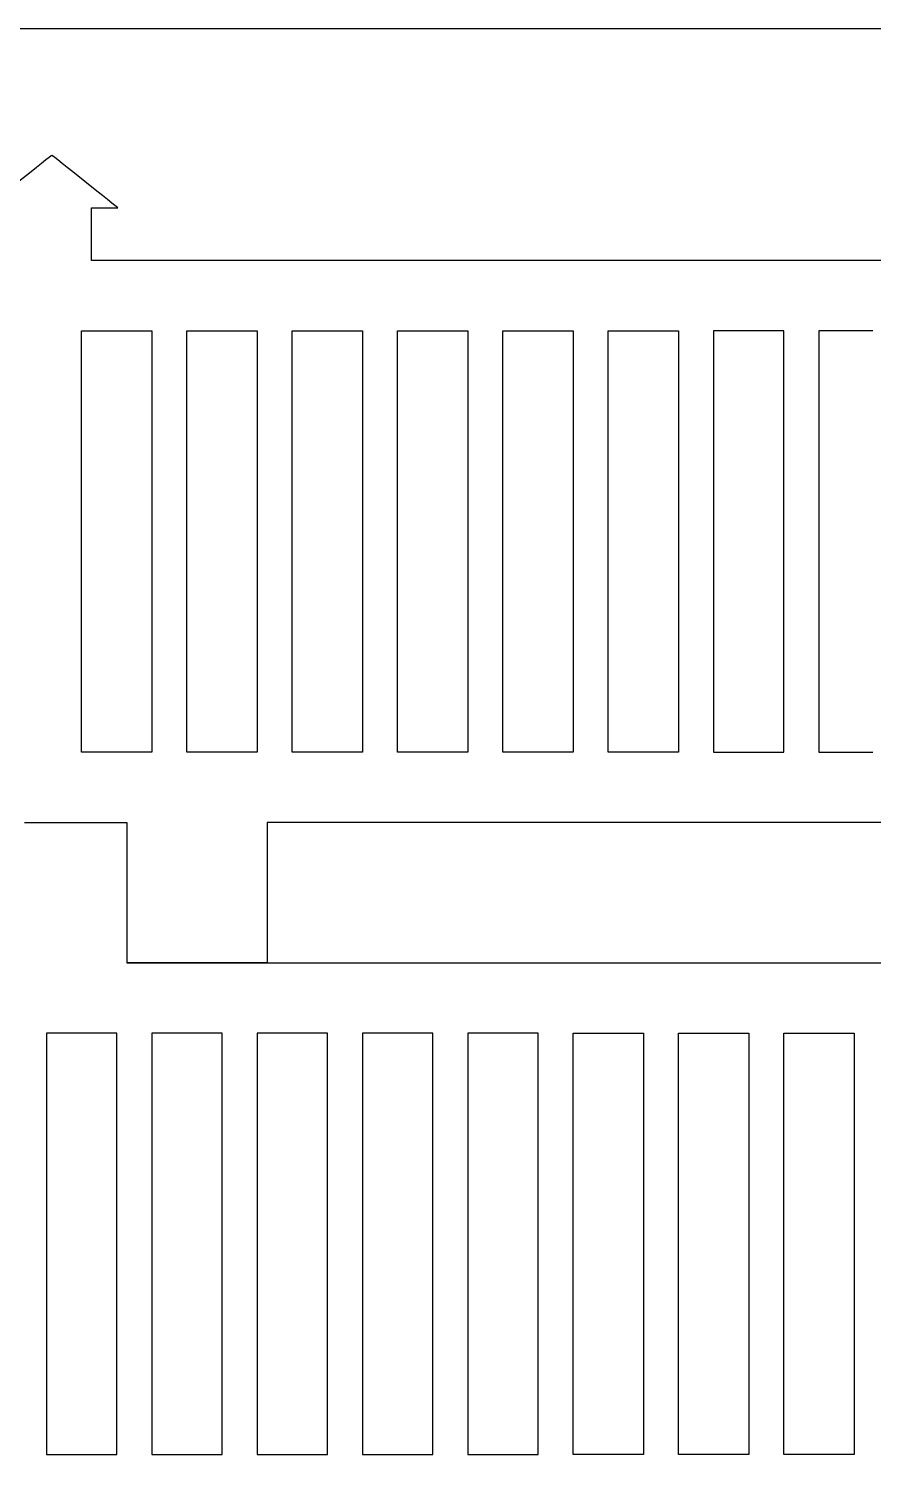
# Model space of a CAD drawing. Header units: millimetres. Extents: x 132 to 771, y 404 to 944.
# Drawn here: x 595.82 to 619.83, y 796.39 to 837.54 of the extents above; entities that cross this region are included whole.
import ezdxf

# ---------------------------------------------------------------- set-up
doc = ezdxf.new("R2010")
doc.units = ezdxf.units.MM
doc.header["$MEASUREMENT"] = 0
doc.layers.get('0').update_dxf_attribs({"linetype": 'CONTINUOUS', "true_color": 0xffffff})

msp = doc.modelspace()

# ---------------------------------------------------------------- linework, layer by layer
at = {"color": 6, "linetype": 'Continuous'}
msp.add_lwpolyline([(469.246, 687.545), (769.246, 687.545), (769.246, 837.545), (469.246, 837.545)], close=True, dxfattribs=at)
at = {"color": 7, "linetype": 'Continuous', "true_color": 0xffffff}
for points in [[(620.861, 830.95), (617.986, 830.95), (615.203, 830.95), (612.541, 830.95), (611.261, 830.95), (610.021, 830.95), (608.821, 830.95), (607.666, 830.95), (606.556, 830.95), (605.498, 830.95), (604.491, 830.95), (603.543, 830.95), (602.653, 830.95), (601.823, 830.95), (601.061, 830.95), (600.366, 830.95), (599.741, 830.95), (599.188, 830.95), (598.713, 830.95), (598.318, 830.95), (598.008, 830.95), (597.781, 830.95), (597.643, 830.95), (597.596, 830.95), (597.596, 830.967), (597.596, 831.015), (597.596, 831.087), (597.596, 831.185), (597.596, 831.297), (597.596, 831.425), (597.596, 831.7), (597.596, 831.975), (597.596, 832.102), (597.596, 832.215), (597.596, 832.312), (597.596, 832.385), (597.596, 832.432), (597.596, 832.45), (597.603, 832.45), (597.628, 832.45), (597.713, 832.45), (597.833, 832.45), (597.971, 832.45), (598.108, 832.45), (598.228, 832.45), (598.313, 832.45), (598.338, 832.45), (598.346, 832.45), (598.326, 832.467), (598.266, 832.515), (598.173, 832.587), (598.053, 832.685), (597.911, 832.797), (597.753, 832.925), (597.408, 833.2), (597.063, 833.475), (596.906, 833.602), (596.763, 833.715), (596.643, 833.812), (596.551, 833.885), (596.491, 833.932), (596.471, 833.95), (596.451, 833.932), (596.391, 833.885), (596.298, 833.812), (596.178, 833.715), (596.036, 833.602), (595.878, 833.475), (595.533, 833.2)], [(597.316, 828.95), (597.338, 828.95), (597.401, 828.95), (597.501, 828.95), (597.628, 828.95), (597.781, 828.95), (597.948, 828.95), (598.316, 828.95), (598.683, 828.95), (598.851, 828.95), (599.003, 828.95), (599.131, 828.95), (599.231, 828.95), (599.293, 828.95), (599.316, 828.95), (599.316, 828.942), (599.316, 828.915), (599.316, 828.872), (599.316, 828.815), (599.316, 828.742), (599.316, 828.652), (599.316, 828.435), (599.316, 828.162), (599.316, 827.842), (599.316, 827.477), (599.316, 827.075), (599.316, 826.637), (599.316, 826.167), (599.316, 825.67), (599.316, 825.152), (599.316, 824.617), (599.316, 824.07), (599.316, 822.95), (599.316, 821.83), (599.316, 821.282), (599.316, 820.747), (599.316, 820.23), (599.316, 819.732), (599.316, 819.262), (599.316, 818.825), (599.316, 818.422), (599.316, 818.057), (599.316, 817.737), (599.316, 817.465), (599.316, 817.247), (599.316, 817.157), (599.316, 817.085), (599.316, 817.027), (599.316, 816.985), (599.316, 816.957), (599.316, 816.95), (599.293, 816.95), (599.231, 816.95), (599.131, 816.95), (599.003, 816.95), (598.851, 816.95), (598.683, 816.95), (598.316, 816.95), (597.948, 816.95), (597.781, 816.95), (597.628, 816.95), (597.501, 816.95), (597.401, 816.95), (597.338, 816.95), (597.316, 816.95), (597.316, 816.957), (597.316, 816.985), (597.316, 817.027), (597.316, 817.085), (597.316, 817.157), (597.316, 817.247), (597.316, 817.465), (597.316, 817.737), (597.316, 818.057), (597.316, 818.422), (597.316, 818.825), (597.316, 819.262), (597.316, 819.732), (597.316, 820.23), (597.316, 820.747), (597.316, 821.282), (597.316, 821.83), (597.316, 822.95), (597.316, 824.07), (597.316, 824.617), (597.316, 825.152), (597.316, 825.67), (597.316, 826.167), (597.316, 826.635), (597.316, 827.075), (597.316, 827.477), (597.316, 827.842), (597.316, 828.162), (597.316, 828.435), (597.316, 828.652), (597.316, 828.742), (597.316, 828.815), (597.316, 828.872), (597.316, 828.915), (597.316, 828.94), (597.316, 828.95)], [(600.316, 828.95), (600.338, 828.95), (600.401, 828.95), (600.501, 828.95), (600.628, 828.95), (600.781, 828.95), (600.948, 828.95), (601.316, 828.95), (601.683, 828.95), (601.851, 828.95), (602.003, 828.95), (602.131, 828.95), (602.231, 828.95), (602.293, 828.95), (602.316, 828.95), (602.316, 828.942), (602.316, 828.915), (602.316, 828.872), (602.316, 828.815), (602.316, 828.742), (602.316, 828.652), (602.316, 828.435), (602.316, 828.162), (602.316, 827.842), (602.316, 827.477), (602.316, 827.075), (602.316, 826.637), (602.316, 826.167), (602.316, 825.67), (602.316, 825.152), (602.316, 824.617), (602.316, 824.07), (602.316, 822.95), (602.316, 821.83), (602.316, 821.282), (602.316, 820.747), (602.316, 820.23), (602.316, 819.732), (602.316, 819.262), (602.316, 818.825), (602.316, 818.422), (602.316, 818.057), (602.316, 817.737), (602.316, 817.465), (602.316, 817.247), (602.316, 817.157), (602.316, 817.085), (602.316, 817.027), (602.316, 816.985), (602.316, 816.957), (602.316, 816.95), (602.293, 816.95), (602.231, 816.95), (602.131, 816.95), (602.003, 816.95), (601.851, 816.95), (601.683, 816.95), (601.316, 816.95), (600.948, 816.95), (600.781, 816.95), (600.628, 816.95), (600.501, 816.95), (600.401, 816.95), (600.338, 816.95), (600.316, 816.95), (600.316, 816.957), (600.316, 816.985), (600.316, 817.027), (600.316, 817.085), (600.316, 817.157), (600.316, 817.247), (600.316, 817.465), (600.316, 817.737), (600.316, 818.057), (600.316, 818.422), (600.316, 818.825), (600.316, 819.262), (600.316, 819.732), (600.316, 820.23), (600.316, 820.747), (600.316, 821.282), (600.316, 821.83), (600.316, 822.95), (600.316, 824.07), (600.316, 824.617), (600.316, 825.152), (600.316, 825.67), (600.316, 826.167), (600.316, 826.635), (600.316, 827.075), (600.316, 827.477), (600.316, 827.842), (600.316, 828.162), (600.316, 828.435), (600.316, 828.652), (600.316, 828.742), (600.316, 828.815), (600.316, 828.872), (600.316, 828.915), (600.316, 828.94), (600.316, 828.95)], [(603.316, 828.95), (603.338, 828.95), (603.401, 828.95), (603.501, 828.95), (603.628, 828.95), (603.781, 828.95), (603.948, 828.95), (604.316, 828.95), (604.683, 828.95), (604.851, 828.95), (605.003, 828.95), (605.131, 828.95), (605.231, 828.95), (605.293, 828.95), (605.316, 828.95), (605.316, 828.942), (605.316, 828.915), (605.316, 828.872), (605.316, 828.815), (605.316, 828.742), (605.316, 828.652), (605.316, 828.435), (605.316, 828.162), (605.316, 827.842), (605.316, 827.477), (605.316, 827.075), (605.316, 826.637), (605.316, 826.167), (605.316, 825.67), (605.316, 825.152), (605.316, 824.617), (605.316, 824.07), (605.316, 822.95), (605.316, 821.83), (605.316, 821.282), (605.316, 820.747), (605.316, 820.23), (605.316, 819.732), (605.316, 819.262), (605.316, 818.825), (605.316, 818.422), (605.316, 818.057), (605.316, 817.737), (605.316, 817.465), (605.316, 817.247), (605.316, 817.157), (605.316, 817.085), (605.316, 817.027), (605.316, 816.985), (605.316, 816.957), (605.316, 816.95), (605.293, 816.95), (605.231, 816.95), (605.131, 816.95), (605.003, 816.95), (604.851, 816.95), (604.683, 816.95), (604.316, 816.95), (603.948, 816.95), (603.781, 816.95), (603.628, 816.95), (603.501, 816.95), (603.401, 816.95), (603.338, 816.95), (603.316, 816.95), (603.316, 816.957), (603.316, 816.985), (603.316, 817.027), (603.316, 817.085), (603.316, 817.157), (603.316, 817.247), (603.316, 817.465), (603.316, 817.737), (603.316, 818.057), (603.316, 818.422), (603.316, 818.825), (603.316, 819.262), (603.316, 819.732), (603.316, 820.23), (603.316, 820.747), (603.316, 821.282), (603.316, 821.83), (603.316, 822.95), (603.316, 824.07), (603.316, 824.617), (603.316, 825.152), (603.316, 825.67), (603.316, 826.167), (603.316, 826.635), (603.316, 827.075), (603.316, 827.477), (603.316, 827.842), (603.316, 828.162), (603.316, 828.435), (603.316, 828.652), (603.316, 828.742), (603.316, 828.815), (603.316, 828.872), (603.316, 828.915), (603.316, 828.94), (603.316, 828.95)], [(606.316, 828.95), (606.338, 828.95), (606.401, 828.95), (606.501, 828.95), (606.628, 828.95), (606.781, 828.95), (606.948, 828.95), (607.316, 828.95), (607.683, 828.95), (607.851, 828.95), (608.003, 828.95), (608.131, 828.95), (608.231, 828.95), (608.293, 828.95), (608.316, 828.95), (608.316, 828.942), (608.316, 828.915), (608.316, 828.872), (608.316, 828.815), (608.316, 828.742), (608.316, 828.652), (608.316, 828.435), (608.316, 828.162), (608.316, 827.842), (608.316, 827.477), (608.316, 827.075), (608.316, 826.637), (608.316, 826.167), (608.316, 825.67), (608.316, 825.152), (608.316, 824.617), (608.316, 824.07), (608.316, 822.95), (608.316, 821.83), (608.316, 821.282), (608.316, 820.747), (608.316, 820.23), (608.316, 819.732), (608.316, 819.262), (608.316, 818.825), (608.316, 818.422), (608.316, 818.057), (608.316, 817.737), (608.316, 817.465), (608.316, 817.247), (608.316, 817.157), (608.316, 817.085), (608.316, 817.027), (608.316, 816.985), (608.316, 816.957), (608.316, 816.95), (608.293, 816.95), (608.231, 816.95), (608.131, 816.95), (608.003, 816.95), (607.851, 816.95), (607.683, 816.95), (607.316, 816.95), (606.948, 816.95), (606.781, 816.95), (606.628, 816.95), (606.501, 816.95), (606.401, 816.95), (606.338, 816.95), (606.316, 816.95), (606.316, 816.957), (606.316, 816.985), (606.316, 817.027), (606.316, 817.085), (606.316, 817.157), (606.316, 817.247), (606.316, 817.465), (606.316, 817.737), (606.316, 818.057), (606.316, 818.422), (606.316, 818.825), (606.316, 819.262), (606.316, 819.732), (606.316, 820.23), (606.316, 820.747), (606.316, 821.282), (606.316, 821.83), (606.316, 822.95), (606.316, 824.07), (606.316, 824.617), (606.316, 825.152), (606.316, 825.67), (606.316, 826.167), (606.316, 826.635), (606.316, 827.075), (606.316, 827.477), (606.316, 827.842), (606.316, 828.162), (606.316, 828.435), (606.316, 828.652), (606.316, 828.742), (606.316, 828.815), (606.316, 828.872), (606.316, 828.915), (606.316, 828.94), (606.316, 828.95)], [(609.316, 828.95), (609.338, 828.95), (609.401, 828.95), (609.501, 828.95), (609.628, 828.95), (609.781, 828.95), (609.948, 828.95), (610.316, 828.95), (610.683, 828.95), (610.851, 828.95), (611.003, 828.95), (611.131, 828.95), (611.231, 828.95), (611.293, 828.95), (611.316, 828.95), (611.316, 828.942), (611.316, 828.915), (611.316, 828.872), (611.316, 828.815), (611.316, 828.742), (611.316, 828.652), (611.316, 828.435), (611.316, 828.162), (611.316, 827.842), (611.316, 827.477), (611.316, 827.075), (611.316, 826.637), (611.316, 826.167), (611.316, 825.67), (611.316, 825.152), (611.316, 824.617), (611.316, 824.07), (611.316, 822.95), (611.316, 821.83), (611.316, 821.282), (611.316, 820.747), (611.316, 820.23), (611.316, 819.732), (611.316, 819.262), (611.316, 818.825), (611.316, 818.422), (611.316, 818.057), (611.316, 817.737), (611.316, 817.465), (611.316, 817.247), (611.316, 817.157), (611.316, 817.085), (611.316, 817.027), (611.316, 816.985), (611.316, 816.957), (611.316, 816.95), (611.293, 816.95), (611.231, 816.95), (611.131, 816.95), (611.003, 816.95), (610.851, 816.95), (610.683, 816.95), (610.316, 816.95), (609.948, 816.95), (609.781, 816.95), (609.628, 816.95), (609.501, 816.95), (609.401, 816.95), (609.338, 816.95), (609.316, 816.95), (609.316, 816.957), (609.316, 816.985), (609.316, 817.027), (609.316, 817.085), (609.316, 817.157), (609.316, 817.247), (609.316, 817.465), (609.316, 817.737), (609.316, 818.057), (609.316, 818.422), (609.316, 818.825), (609.316, 819.262), (609.316, 819.732), (609.316, 820.23), (609.316, 820.747), (609.316, 821.282), (609.316, 821.83), (609.316, 822.95), (609.316, 824.07), (609.316, 824.617), (609.316, 825.152), (609.316, 825.67), (609.316, 826.167), (609.316, 826.635), (609.316, 827.075), (609.316, 827.477), (609.316, 827.842), (609.316, 828.162), (609.316, 828.435), (609.316, 828.652), (609.316, 828.742), (609.316, 828.815), (609.316, 828.872), (609.316, 828.915), (609.316, 828.94), (609.316, 828.95)], [(612.316, 828.95), (612.338, 828.95), (612.401, 828.95), (612.501, 828.95), (612.628, 828.95), (612.781, 828.95), (612.948, 828.95), (613.316, 828.95), (613.683, 828.95), (613.851, 828.95), (614.003, 828.95), (614.131, 828.95), (614.231, 828.95), (614.293, 828.95), (614.316, 828.95), (614.316, 828.942), (614.316, 828.915), (614.316, 828.872), (614.316, 828.815), (614.316, 828.742), (614.316, 828.652), (614.316, 828.435), (614.316, 828.162), (614.316, 827.842), (614.316, 827.477), (614.316, 827.075), (614.316, 826.637), (614.316, 826.167), (614.316, 825.67), (614.316, 825.152), (614.316, 824.617), (614.316, 824.07), (614.316, 822.95), (614.316, 821.83), (614.316, 821.282), (614.316, 820.747), (614.316, 820.23), (614.316, 819.732), (614.316, 819.262), (614.316, 818.825), (614.316, 818.422), (614.316, 818.057), (614.316, 817.737), (614.316, 817.465), (614.316, 817.247), (614.316, 817.157), (614.316, 817.085), (614.316, 817.027), (614.316, 816.985), (614.316, 816.957), (614.316, 816.95), (614.293, 816.95), (614.231, 816.95), (614.131, 816.95), (614.003, 816.95), (613.851, 816.95), (613.683, 816.95), (613.316, 816.95), (612.948, 816.95), (612.781, 816.95), (612.628, 816.95), (612.501, 816.95), (612.401, 816.95), (612.338, 816.95), (612.316, 816.95), (612.316, 816.957), (612.316, 816.985), (612.316, 817.027), (612.316, 817.085), (612.316, 817.157), (612.316, 817.247), (612.316, 817.465), (612.316, 817.737), (612.316, 818.057), (612.316, 818.422), (612.316, 818.825), (612.316, 819.262), (612.316, 819.732), (612.316, 820.23), (612.316, 820.747), (612.316, 821.282), (612.316, 821.83), (612.316, 822.95), (612.316, 824.07), (612.316, 824.617), (612.316, 825.152), (612.316, 825.67), (612.316, 826.167), (612.316, 826.635), (612.316, 827.075), (612.316, 827.477), (612.316, 827.842), (612.316, 828.162), (612.316, 828.435), (612.316, 828.652), (612.316, 828.742), (612.316, 828.815), (612.316, 828.872), (612.316, 828.915), (612.316, 828.94), (612.316, 828.95)], [(617.316, 828.95), (617.293, 828.95), (617.231, 828.95), (617.131, 828.95), (617.003, 828.95), (616.851, 828.95), (616.683, 828.95), (616.316, 828.95), (615.948, 828.95), (615.781, 828.95), (615.628, 828.95), (615.501, 828.95), (615.401, 828.95), (615.338, 828.95), (615.316, 828.95), (615.316, 828.942), (615.316, 828.915), (615.316, 828.872), (615.316, 828.815), (615.316, 828.742), (615.316, 828.652), (615.316, 828.435), (615.316, 828.162), (615.316, 827.842), (615.316, 827.477), (615.316, 827.075), (615.316, 826.637), (615.316, 826.167), (615.316, 825.67), (615.316, 825.152), (615.316, 824.617), (615.316, 824.07), (615.316, 822.95), (615.316, 821.83), (615.316, 821.282), (615.316, 820.747), (615.316, 820.23), (615.316, 819.732), (615.316, 819.262), (615.316, 818.825), (615.316, 818.422), (615.316, 818.057), (615.316, 817.737), (615.316, 817.465), (615.316, 817.247), (615.316, 817.157), (615.316, 817.085), (615.316, 817.027), (615.316, 816.985), (615.316, 816.957), (615.316, 816.95), (615.338, 816.95), (615.401, 816.95), (615.501, 816.95), (615.628, 816.95), (615.781, 816.95), (615.948, 816.95), (616.316, 816.95), (616.683, 816.95), (616.851, 816.95), (617.003, 816.95), (617.131, 816.95), (617.231, 816.95), (617.293, 816.95), (617.316, 816.95), (617.316, 816.957), (617.316, 816.985), (617.316, 817.027), (617.316, 817.085), (617.316, 817.157), (617.316, 817.247), (617.316, 817.465), (617.316, 817.737), (617.316, 818.057), (617.316, 818.422), (617.316, 818.825), (617.316, 819.262), (617.316, 819.732), (617.316, 820.23), (617.316, 820.747), (617.316, 821.282), (617.316, 821.83), (617.316, 822.95), (617.316, 824.07), (617.316, 824.617), (617.316, 825.152), (617.316, 825.67), (617.316, 826.167), (617.316, 826.635), (617.316, 827.075), (617.316, 827.477), (617.316, 827.842), (617.316, 828.162), (617.316, 828.435), (617.316, 828.652), (617.316, 828.742), (617.316, 828.815), (617.316, 828.872), (617.316, 828.915), (617.316, 828.94), (617.316, 828.95)], [(619.851, 828.95), (619.683, 828.95), (619.316, 828.95), (618.948, 828.95), (618.781, 828.95), (618.628, 828.95), (618.501, 828.95), (618.401, 828.95), (618.338, 828.95), (618.316, 828.95), (618.316, 828.942), (618.316, 828.915), (618.316, 828.872), (618.316, 828.815), (618.316, 828.742), (618.316, 828.652), (618.316, 828.435), (618.316, 828.162), (618.316, 827.842), (618.316, 827.477), (618.316, 827.075), (618.316, 826.637), (618.316, 826.167), (618.316, 825.67), (618.316, 825.152), (618.316, 824.617), (618.316, 824.07), (618.316, 822.95), (618.316, 821.83), (618.316, 821.282), (618.316, 820.747), (618.316, 820.23), (618.316, 819.732), (618.316, 819.262), (618.316, 818.825), (618.316, 818.422), (618.316, 818.057), (618.316, 817.737), (618.316, 817.465), (618.316, 817.247), (618.316, 817.157), (618.316, 817.085), (618.316, 817.027), (618.316, 816.985), (618.316, 816.957), (618.316, 816.95), (618.338, 816.95), (618.401, 816.95), (618.501, 816.95), (618.628, 816.95), (618.781, 816.95), (618.948, 816.95), (619.316, 816.95), (619.683, 816.95), (619.851, 816.95)], [(595.693, 814.95), (596.076, 814.95), (596.473, 814.95), (596.871, 814.95), (597.253, 814.95), (597.613, 814.95), (597.936, 814.95), (598.078, 814.95), (598.208, 814.95), (598.321, 814.95), (598.418, 814.95), (598.496, 814.95), (598.553, 814.95), (598.588, 814.95), (598.601, 814.95), (598.601, 814.937), (598.601, 814.905), (598.601, 814.85), (598.601, 814.777), (598.601, 814.687), (598.601, 814.58), (598.601, 814.325), (598.601, 814.022), (598.601, 813.685), (598.601, 813.322), (598.601, 812.95), (598.601, 812.577), (598.601, 812.215), (598.601, 811.877), (598.601, 811.575), (598.601, 811.32), (598.601, 811.212), (598.601, 811.122), (598.601, 811.05), (598.601, 810.995), (598.601, 810.962), (598.601, 810.95), (598.641, 810.95), (598.756, 810.95), (598.948, 810.95), (599.211, 810.95), (599.546, 810.95), (599.946, 810.95), (600.411, 810.95), (600.938, 810.95), (601.528, 810.95), (602.171, 810.95), (602.871, 810.95), (603.623, 810.95), (604.426, 810.95), (605.276, 810.95), (606.168, 810.95), (607.106, 810.95), (609.096, 810.95), (611.223, 810.95), (613.473, 810.95), (615.821, 810.95), (618.251, 810.95), (620.738, 810.95)], [(606.601, 814.95), (606.588, 814.95), (606.556, 814.95), (606.501, 814.95), (606.428, 814.95), (606.338, 814.95), (606.231, 814.95), (605.976, 814.95), (605.673, 814.95), (605.336, 814.95), (604.973, 814.95), (604.601, 814.95), (604.228, 814.95), (603.866, 814.95), (603.528, 814.95), (603.226, 814.95), (602.971, 814.95), (602.863, 814.95), (602.773, 814.95), (602.701, 814.95), (602.646, 814.95), (602.613, 814.95), (602.601, 814.95), (602.601, 814.937), (602.601, 814.905), (602.601, 814.85), (602.601, 814.777), (602.601, 814.687), (602.601, 814.58), (602.601, 814.325), (602.601, 814.022), (602.601, 813.685), (602.601, 813.322), (602.601, 812.95), (602.601, 812.577), (602.601, 812.215), (602.601, 811.877), (602.601, 811.575), (602.601, 811.32), (602.601, 811.212), (602.601, 811.122), (602.601, 811.05), (602.601, 810.995), (602.601, 810.962), (602.601, 810.95), (602.588, 810.95), (602.556, 810.95), (602.501, 810.95), (602.428, 810.95), (602.338, 810.95), (602.231, 810.95), (601.976, 810.95), (601.673, 810.95), (601.336, 810.95), (600.973, 810.95), (600.601, 810.95), (600.228, 810.95), (599.866, 810.95), (599.528, 810.95), (599.226, 810.95), (598.971, 810.95), (598.863, 810.95), (598.773, 810.95), (598.701, 810.95), (598.646, 810.95), (598.613, 810.95), (598.601, 810.95)], [(622.251, 814.95), (619.821, 814.95), (617.473, 814.95), (615.223, 814.95), (613.096, 814.95), (611.106, 814.95), (610.168, 814.95), (609.276, 814.95), (608.426, 814.95), (607.623, 814.95), (606.871, 814.95), (606.171, 814.95), (605.528, 814.95), (604.938, 814.95), (604.411, 814.95), (603.946, 814.95), (603.546, 814.95), (603.211, 814.95), (602.948, 814.95), (602.756, 814.95), (602.641, 814.95), (602.601, 814.95)], [(596.316, 796.95), (596.338, 796.95), (596.401, 796.95), (596.501, 796.95), (596.628, 796.95), (596.781, 796.95), (596.948, 796.95), (597.316, 796.95), (597.683, 796.95), (597.851, 796.95), (598.003, 796.95), (598.131, 796.95), (598.231, 796.95), (598.293, 796.95), (598.316, 796.95), (598.316, 796.957), (598.316, 796.985), (598.316, 797.027), (598.316, 797.085), (598.316, 797.157), (598.316, 797.247), (598.316, 797.465), (598.316, 797.737), (598.316, 798.057), (598.316, 798.422), (598.316, 798.825), (598.316, 799.262), (598.316, 799.732), (598.316, 800.23), (598.316, 800.747), (598.316, 801.282), (598.316, 801.83), (598.316, 802.95), (598.316, 804.07), (598.316, 804.617), (598.316, 805.152), (598.316, 805.67), (598.316, 806.167), (598.316, 806.635), (598.316, 807.075), (598.316, 807.477), (598.316, 807.842), (598.316, 808.162), (598.316, 808.435), (598.316, 808.652), (598.316, 808.742), (598.316, 808.815), (598.316, 808.872), (598.316, 808.915), (598.316, 808.94), (598.316, 808.95), (598.293, 808.95), (598.231, 808.95), (598.131, 808.95), (598.003, 808.95), (597.851, 808.95), (597.683, 808.95), (597.316, 808.95), (596.948, 808.95), (596.781, 808.95), (596.628, 808.95), (596.501, 808.95), (596.401, 808.95), (596.338, 808.95), (596.316, 808.95), (596.316, 808.942), (596.316, 808.915), (596.316, 808.872), (596.316, 808.815), (596.316, 808.742), (596.316, 808.652), (596.316, 808.435), (596.316, 808.162), (596.316, 807.842), (596.316, 807.477), (596.316, 807.075), (596.316, 806.637), (596.316, 806.167), (596.316, 805.67), (596.316, 805.152), (596.316, 804.617), (596.316, 804.07), (596.316, 802.95), (596.316, 801.83), (596.316, 801.282), (596.316, 800.747), (596.316, 800.23), (596.316, 799.732), (596.316, 799.262), (596.316, 798.825), (596.316, 798.422), (596.316, 798.057), (596.316, 797.737), (596.316, 797.465), (596.316, 797.247), (596.316, 797.157), (596.316, 797.085), (596.316, 797.027), (596.316, 796.985), (596.316, 796.957), (596.316, 796.95)], [(599.316, 796.95), (599.338, 796.95), (599.401, 796.95), (599.501, 796.95), (599.628, 796.95), (599.781, 796.95), (599.948, 796.95), (600.316, 796.95), (600.683, 796.95), (600.851, 796.95), (601.003, 796.95), (601.131, 796.95), (601.231, 796.95), (601.293, 796.95), (601.316, 796.95), (601.316, 796.957), (601.316, 796.985), (601.316, 797.027), (601.316, 797.085), (601.316, 797.157), (601.316, 797.247), (601.316, 797.465), (601.316, 797.737), (601.316, 798.057), (601.316, 798.422), (601.316, 798.825), (601.316, 799.262), (601.316, 799.732), (601.316, 800.23), (601.316, 800.747), (601.316, 801.282), (601.316, 801.83), (601.316, 802.95), (601.316, 804.07), (601.316, 804.617), (601.316, 805.152), (601.316, 805.67), (601.316, 806.167), (601.316, 806.635), (601.316, 807.075), (601.316, 807.477), (601.316, 807.842), (601.316, 808.162), (601.316, 808.435), (601.316, 808.652), (601.316, 808.742), (601.316, 808.815), (601.316, 808.872), (601.316, 808.915), (601.316, 808.94), (601.316, 808.95), (601.293, 808.95), (601.231, 808.95), (601.131, 808.95), (601.003, 808.95), (600.851, 808.95), (600.683, 808.95), (600.316, 808.95), (599.948, 808.95), (599.781, 808.95), (599.628, 808.95), (599.501, 808.95), (599.401, 808.95), (599.338, 808.95), (599.316, 808.95), (599.316, 808.942), (599.316, 808.915), (599.316, 808.872), (599.316, 808.815), (599.316, 808.742), (599.316, 808.652), (599.316, 808.435), (599.316, 808.162), (599.316, 807.842), (599.316, 807.477), (599.316, 807.075), (599.316, 806.637), (599.316, 806.167), (599.316, 805.67), (599.316, 805.152), (599.316, 804.617), (599.316, 804.07), (599.316, 802.95), (599.316, 801.83), (599.316, 801.282), (599.316, 800.747), (599.316, 800.23), (599.316, 799.732), (599.316, 799.262), (599.316, 798.825), (599.316, 798.422), (599.316, 798.057), (599.316, 797.737), (599.316, 797.465), (599.316, 797.247), (599.316, 797.157), (599.316, 797.085), (599.316, 797.027), (599.316, 796.985), (599.316, 796.957), (599.316, 796.95)], [(602.316, 796.95), (602.338, 796.95), (602.401, 796.95), (602.501, 796.95), (602.628, 796.95), (602.781, 796.95), (602.948, 796.95), (603.316, 796.95), (603.683, 796.95), (603.851, 796.95), (604.003, 796.95), (604.131, 796.95), (604.231, 796.95), (604.293, 796.95), (604.316, 796.95), (604.316, 796.957), (604.316, 796.985), (604.316, 797.027), (604.316, 797.085), (604.316, 797.157), (604.316, 797.247), (604.316, 797.465), (604.316, 797.737), (604.316, 798.057), (604.316, 798.422), (604.316, 798.825), (604.316, 799.262), (604.316, 799.732), (604.316, 800.23), (604.316, 800.747), (604.316, 801.282), (604.316, 801.83), (604.316, 802.95), (604.316, 804.07), (604.316, 804.617), (604.316, 805.152), (604.316, 805.67), (604.316, 806.167), (604.316, 806.635), (604.316, 807.075), (604.316, 807.477), (604.316, 807.842), (604.316, 808.162), (604.316, 808.435), (604.316, 808.652), (604.316, 808.742), (604.316, 808.815), (604.316, 808.872), (604.316, 808.915), (604.316, 808.94), (604.316, 808.95), (604.293, 808.95), (604.231, 808.95), (604.131, 808.95), (604.003, 808.95), (603.851, 808.95), (603.683, 808.95), (603.316, 808.95), (602.948, 808.95), (602.781, 808.95), (602.628, 808.95), (602.501, 808.95), (602.401, 808.95), (602.338, 808.95), (602.316, 808.95), (602.316, 808.942), (602.316, 808.915), (602.316, 808.872), (602.316, 808.815), (602.316, 808.742), (602.316, 808.652), (602.316, 808.435), (602.316, 808.162), (602.316, 807.842), (602.316, 807.477), (602.316, 807.075), (602.316, 806.637), (602.316, 806.167), (602.316, 805.67), (602.316, 805.152), (602.316, 804.617), (602.316, 804.07), (602.316, 802.95), (602.316, 801.83), (602.316, 801.282), (602.316, 800.747), (602.316, 800.23), (602.316, 799.732), (602.316, 799.262), (602.316, 798.825), (602.316, 798.422), (602.316, 798.057), (602.316, 797.737), (602.316, 797.465), (602.316, 797.247), (602.316, 797.157), (602.316, 797.085), (602.316, 797.027), (602.316, 796.985), (602.316, 796.957), (602.316, 796.95)], [(605.316, 796.95), (605.338, 796.95), (605.401, 796.95), (605.501, 796.95), (605.628, 796.95), (605.781, 796.95), (605.948, 796.95), (606.316, 796.95), (606.683, 796.95), (606.851, 796.95), (607.003, 796.95), (607.131, 796.95), (607.231, 796.95), (607.293, 796.95), (607.316, 796.95), (607.316, 796.957), (607.316, 796.985), (607.316, 797.027), (607.316, 797.085), (607.316, 797.157), (607.316, 797.247), (607.316, 797.465), (607.316, 797.737), (607.316, 798.057), (607.316, 798.422), (607.316, 798.825), (607.316, 799.262), (607.316, 799.732), (607.316, 800.23), (607.316, 800.747), (607.316, 801.282), (607.316, 801.83), (607.316, 802.95), (607.316, 804.07), (607.316, 804.617), (607.316, 805.152), (607.316, 805.67), (607.316, 806.167), (607.316, 806.635), (607.316, 807.075), (607.316, 807.477), (607.316, 807.842), (607.316, 808.162), (607.316, 808.435), (607.316, 808.652), (607.316, 808.742), (607.316, 808.815), (607.316, 808.872), (607.316, 808.915), (607.316, 808.94), (607.316, 808.95), (607.293, 808.95), (607.231, 808.95), (607.131, 808.95), (607.003, 808.95), (606.851, 808.95), (606.683, 808.95), (606.316, 808.95), (605.948, 808.95), (605.781, 808.95), (605.628, 808.95), (605.501, 808.95), (605.401, 808.95), (605.338, 808.95), (605.316, 808.95), (605.316, 808.942), (605.316, 808.915), (605.316, 808.872), (605.316, 808.815), (605.316, 808.742), (605.316, 808.652), (605.316, 808.435), (605.316, 808.162), (605.316, 807.842), (605.316, 807.477), (605.316, 807.075), (605.316, 806.637), (605.316, 806.167), (605.316, 805.67), (605.316, 805.152), (605.316, 804.617), (605.316, 804.07), (605.316, 802.95), (605.316, 801.83), (605.316, 801.282), (605.316, 800.747), (605.316, 800.23), (605.316, 799.732), (605.316, 799.262), (605.316, 798.825), (605.316, 798.422), (605.316, 798.057), (605.316, 797.737), (605.316, 797.465), (605.316, 797.247), (605.316, 797.157), (605.316, 797.085), (605.316, 797.027), (605.316, 796.985), (605.316, 796.957), (605.316, 796.95)], [(608.316, 796.95), (608.338, 796.95), (608.401, 796.95), (608.501, 796.95), (608.628, 796.95), (608.781, 796.95), (608.948, 796.95), (609.316, 796.95), (609.683, 796.95), (609.851, 796.95), (610.003, 796.95), (610.131, 796.95), (610.231, 796.95), (610.293, 796.95), (610.316, 796.95), (610.316, 796.957), (610.316, 796.985), (610.316, 797.027), (610.316, 797.085), (610.316, 797.157), (610.316, 797.247), (610.316, 797.465), (610.316, 797.737), (610.316, 798.057), (610.316, 798.422), (610.316, 798.825), (610.316, 799.262), (610.316, 799.732), (610.316, 800.23), (610.316, 800.747), (610.316, 801.282), (610.316, 801.83), (610.316, 802.95), (610.316, 804.07), (610.316, 804.617), (610.316, 805.152), (610.316, 805.67), (610.316, 806.167), (610.316, 806.635), (610.316, 807.075), (610.316, 807.477), (610.316, 807.842), (610.316, 808.162), (610.316, 808.435), (610.316, 808.652), (610.316, 808.742), (610.316, 808.815), (610.316, 808.872), (610.316, 808.915), (610.316, 808.94), (610.316, 808.95), (610.293, 808.95), (610.231, 808.95), (610.131, 808.95), (610.003, 808.95), (609.851, 808.95), (609.683, 808.95), (609.316, 808.95), (608.948, 808.95), (608.781, 808.95), (608.628, 808.95), (608.501, 808.95), (608.401, 808.95), (608.338, 808.95), (608.316, 808.95), (608.316, 808.942), (608.316, 808.915), (608.316, 808.872), (608.316, 808.815), (608.316, 808.742), (608.316, 808.652), (608.316, 808.435), (608.316, 808.162), (608.316, 807.842), (608.316, 807.477), (608.316, 807.075), (608.316, 806.637), (608.316, 806.167), (608.316, 805.67), (608.316, 805.152), (608.316, 804.617), (608.316, 804.07), (608.316, 802.95), (608.316, 801.83), (608.316, 801.282), (608.316, 800.747), (608.316, 800.23), (608.316, 799.732), (608.316, 799.262), (608.316, 798.825), (608.316, 798.422), (608.316, 798.057), (608.316, 797.737), (608.316, 797.465), (608.316, 797.247), (608.316, 797.157), (608.316, 797.085), (608.316, 797.027), (608.316, 796.985), (608.316, 796.957), (608.316, 796.95)], [(613.316, 796.95), (613.293, 796.95), (613.231, 796.95), (613.131, 796.95), (613.003, 796.95), (612.851, 796.95), (612.683, 796.95), (612.316, 796.95), (611.948, 796.95), (611.781, 796.95), (611.628, 796.95), (611.501, 796.95), (611.401, 796.95), (611.338, 796.95), (611.316, 796.95), (611.316, 796.957), (611.316, 796.985), (611.316, 797.027), (611.316, 797.085), (611.316, 797.157), (611.316, 797.247), (611.316, 797.465), (611.316, 797.737), (611.316, 798.057), (611.316, 798.422), (611.316, 798.825), (611.316, 799.262), (611.316, 799.732), (611.316, 800.23), (611.316, 800.747), (611.316, 801.282), (611.316, 801.83), (611.316, 802.95), (611.316, 804.07), (611.316, 804.617), (611.316, 805.152), (611.316, 805.67), (611.316, 806.167), (611.316, 806.635), (611.316, 807.075), (611.316, 807.477), (611.316, 807.842), (611.316, 808.162), (611.316, 808.435), (611.316, 808.652), (611.316, 808.742), (611.316, 808.815), (611.316, 808.872), (611.316, 808.915), (611.316, 808.94), (611.316, 808.95), (611.338, 808.95), (611.401, 808.95), (611.501, 808.95), (611.628, 808.95), (611.781, 808.95), (611.948, 808.95), (612.316, 808.95), (612.683, 808.95), (612.851, 808.95), (613.003, 808.95), (613.131, 808.95), (613.231, 808.95), (613.293, 808.95), (613.316, 808.95), (613.316, 808.942), (613.316, 808.915), (613.316, 808.872), (613.316, 808.815), (613.316, 808.742), (613.316, 808.652), (613.316, 808.435), (613.316, 808.162), (613.316, 807.842), (613.316, 807.477), (613.316, 807.075), (613.316, 806.637), (613.316, 806.167), (613.316, 805.67), (613.316, 805.152), (613.316, 804.617), (613.316, 804.07), (613.316, 802.95), (613.316, 801.83), (613.316, 801.282), (613.316, 800.747), (613.316, 800.23), (613.316, 799.732), (613.316, 799.262), (613.316, 798.825), (613.316, 798.422), (613.316, 798.057), (613.316, 797.737), (613.316, 797.465), (613.316, 797.247), (613.316, 797.157), (613.316, 797.085), (613.316, 797.027), (613.316, 796.985), (613.316, 796.957), (613.316, 796.95)], [(616.316, 796.95), (616.293, 796.95), (616.231, 796.95), (616.131, 796.95), (616.003, 796.95), (615.851, 796.95), (615.683, 796.95), (615.316, 796.95), (614.948, 796.95), (614.781, 796.95), (614.628, 796.95), (614.501, 796.95), (614.401, 796.95), (614.338, 796.95), (614.316, 796.95), (614.316, 796.957), (614.316, 796.985), (614.316, 797.027), (614.316, 797.085), (614.316, 797.157), (614.316, 797.247), (614.316, 797.465), (614.316, 797.737), (614.316, 798.057), (614.316, 798.422), (614.316, 798.825), (614.316, 799.262), (614.316, 799.732), (614.316, 800.23), (614.316, 800.747), (614.316, 801.282), (614.316, 801.83), (614.316, 802.95), (614.316, 804.07), (614.316, 804.617), (614.316, 805.152), (614.316, 805.67), (614.316, 806.167), (614.316, 806.635), (614.316, 807.075), (614.316, 807.477), (614.316, 807.842), (614.316, 808.162), (614.316, 808.435), (614.316, 808.652), (614.316, 808.742), (614.316, 808.815), (614.316, 808.872), (614.316, 808.915), (614.316, 808.94), (614.316, 808.95), (614.338, 808.95), (614.401, 808.95), (614.501, 808.95), (614.628, 808.95), (614.781, 808.95), (614.948, 808.95), (615.316, 808.95), (615.683, 808.95), (615.851, 808.95), (616.003, 808.95), (616.131, 808.95), (616.231, 808.95), (616.293, 808.95), (616.316, 808.95), (616.316, 808.942), (616.316, 808.915), (616.316, 808.872), (616.316, 808.815), (616.316, 808.742), (616.316, 808.652), (616.316, 808.435), (616.316, 808.162), (616.316, 807.842), (616.316, 807.477), (616.316, 807.075), (616.316, 806.637), (616.316, 806.167), (616.316, 805.67), (616.316, 805.152), (616.316, 804.617), (616.316, 804.07), (616.316, 802.95), (616.316, 801.83), (616.316, 801.282), (616.316, 800.747), (616.316, 800.23), (616.316, 799.732), (616.316, 799.262), (616.316, 798.825), (616.316, 798.422), (616.316, 798.057), (616.316, 797.737), (616.316, 797.465), (616.316, 797.247), (616.316, 797.157), (616.316, 797.085), (616.316, 797.027), (616.316, 796.985), (616.316, 796.957), (616.316, 796.95)], [(619.316, 796.95), (619.293, 796.95), (619.231, 796.95), (619.131, 796.95), (619.003, 796.95), (618.851, 796.95), (618.683, 796.95), (618.316, 796.95), (617.948, 796.95), (617.781, 796.95), (617.628, 796.95), (617.501, 796.95), (617.401, 796.95), (617.338, 796.95), (617.316, 796.95), (617.316, 796.957), (617.316, 796.985), (617.316, 797.027), (617.316, 797.085), (617.316, 797.157), (617.316, 797.247), (617.316, 797.465), (617.316, 797.737), (617.316, 798.057), (617.316, 798.422), (617.316, 798.825), (617.316, 799.262), (617.316, 799.732), (617.316, 800.23), (617.316, 800.747), (617.316, 801.282), (617.316, 801.83), (617.316, 802.95), (617.316, 804.07), (617.316, 804.617), (617.316, 805.152), (617.316, 805.67), (617.316, 806.167), (617.316, 806.635), (617.316, 807.075), (617.316, 807.477), (617.316, 807.842), (617.316, 808.162), (617.316, 808.435), (617.316, 808.652), (617.316, 808.742), (617.316, 808.815), (617.316, 808.872), (617.316, 808.915), (617.316, 808.94), (617.316, 808.95), (617.338, 808.95), (617.401, 808.95), (617.501, 808.95), (617.628, 808.95), (617.781, 808.95), (617.948, 808.95), (618.316, 808.95), (618.683, 808.95), (618.851, 808.95), (619.003, 808.95), (619.131, 808.95), (619.231, 808.95), (619.293, 808.95), (619.316, 808.95), (619.316, 808.942), (619.316, 808.915), (619.316, 808.872), (619.316, 808.815), (619.316, 808.742), (619.316, 808.652), (619.316, 808.435), (619.316, 808.162), (619.316, 807.842), (619.316, 807.477), (619.316, 807.075), (619.316, 806.637), (619.316, 806.167), (619.316, 805.67), (619.316, 805.152), (619.316, 804.617), (619.316, 804.07), (619.316, 802.95), (619.316, 801.83), (619.316, 801.282), (619.316, 800.747), (619.316, 800.23), (619.316, 799.732), (619.316, 799.262), (619.316, 798.825), (619.316, 798.422), (619.316, 798.057), (619.316, 797.737), (619.316, 797.465), (619.316, 797.247), (619.316, 797.157), (619.316, 797.085), (619.316, 797.027), (619.316, 796.985), (619.316, 796.957), (619.316, 796.95)]]:
    msp.add_lwpolyline(points, dxfattribs=at)

doc.saveas('drawing.dxf')
